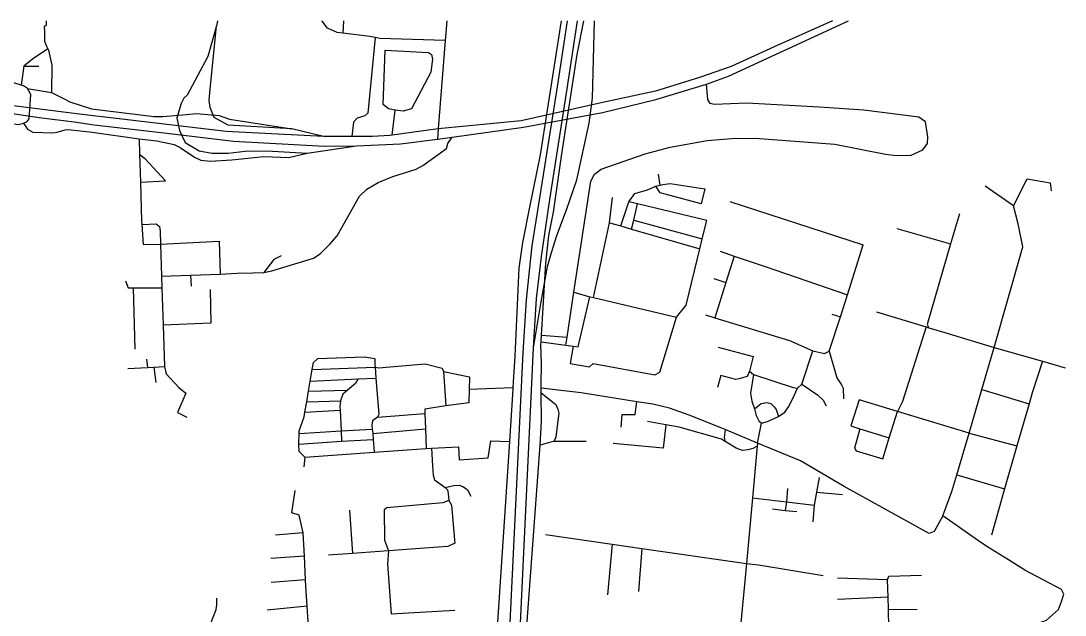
# Model space of a CAD drawing. Header units: inches. Extents: x 13376993 to 13384473, y 3540054 to 3544554.
# Drawn here: x 13378630 to 13380065, y 3543737 to 3544554 of the extents above; entities that cross this region are included whole.
import ezdxf

# ---------------------------------------------------------------- set-up
doc = ezdxf.new("R2010")
doc.units = ezdxf.units.IN
doc.header["$MEASUREMENT"] = 0

msp = doc.modelspace()

# ---------------------------------------------------------------- linework, layer by layer
for points in [[(13378664.4, 3544554.2), (13378664.4, 3544552.6), (13378664.4, 3544547.8), (13378661.7, 3544546.6), (13378662.3, 3544538.6), (13378662.3, 3544526.3), (13378665, 3544519.5), (13378666.7, 3544516), (13378667.7, 3544513.8), (13378672.5, 3544493.5), (13378671.9, 3544455.9)], [(13378898.9, 3544547.5), (13378887, 3544505.2), (13378858.6, 3544452.3), (13378853.8, 3544448.2)], [(13378888.8, 3544444.8), (13378889.5, 3544455.4), (13378898.9, 3544547.5)], [(13378900, 3544554.2), (13378898.9, 3544547.5)], [(13379213.3, 3544527.1), (13379123.1, 3544530.2), (13379116.8, 3544531.4), (13379109.4, 3544532.8), (13379072.6, 3544537.2), (13379064.8, 3544538.1), (13379051.2, 3544544.3), (13379044.1, 3544554), (13379044, 3544554.2)], [(13379073.5, 3544554.2), (13379072.6, 3544537.2)], [(13379215.4, 3544554.2), (13379213.3, 3544527.1), (13379203.7, 3544405.9), (13379202.6, 3544391.6)], [(13379372.6, 3544554.2), (13379343.6, 3544369.9), (13379328.9, 3544298), (13379319.3, 3544249.7), (13379314.5, 3544214.4), (13379309, 3544093.3)], [(13379380.8, 3544554.2), (13379367.3, 3544463.5), (13379343.4, 3544313.6), (13379332.4, 3544244.8)], [(13379345.4, 3544083.3), (13379344.8, 3544109.5), (13379345, 3544113.1), (13379345.6, 3544122.3), (13379351.6, 3544221.2), (13379355.5, 3544259), (13379361.9, 3544291.1), (13379373, 3544368.4), (13379394.4, 3544507.8), (13379403.7, 3544554.2)], [(13379347.7, 3544245.8), (13379357.2, 3544308.9), (13379380.7, 3544460.6), (13379395, 3544554.2)], [(13379393.9, 3544335.5), (13379411, 3544413.4), (13379415.7, 3544448), (13379418.2, 3544554.2)], [(13379745.6, 3544554.2), (13379665.2, 3544518.7), (13379606.3, 3544491.5), (13379562.6, 3544476.6), (13379502.1, 3544457.8), (13379427.7, 3544441.5)], [(13379429.5, 3544428.1), (13379502.8, 3544446.1), (13379572.2, 3544467.2), (13379602.6, 3544478.3), (13379767.7, 3544554.2)], [(13379116.8, 3544531.4), (13379106.7, 3544427.4), (13379102.8, 3544423.5), (13379092.2, 3544420.4), (13379086.9, 3544415.1), (13379084.7, 3544395.3)], [(13378666.7, 3544516), (13378645.7, 3544501.5), (13378633.9, 3544491.8), (13378630.1, 3544466)], [(13379130.5, 3544513.9), (13379190.1, 3544510.8), (13379194.5, 3544508.1), (13379195.8, 3544501.5), (13379193.2, 3544483.9), (13379166.7, 3544433.2), (13379155.3, 3544430.1), (13379144.2, 3544431.4), (13379135, 3544433.2), (13379127.9, 3544439.3), (13379130.5, 3544513.9)], [(13378633.9, 3544491.8), (13378654.5, 3544491.8)], [(13378344.5, 3544460.7), (13378397.3, 3544444.3), (13378416.2, 3544438.4), (13378460.5, 3544432.3), (13378627.2, 3544412), (13378633.4, 3544413.5), (13378638.6, 3544416.1), (13378641.4, 3544419.5), (13378643.4, 3544453), (13378638.9, 3544461.4), (13378633.2, 3544465.1), (13378630.1, 3544466), (13378620.1, 3544468.9), (13378574.9, 3544475.1), (13378469.2, 3544487.8)], [(13378638.9, 3544461.4), (13378671.9, 3544455.9), (13378689.2, 3544446.9), (13378697.3, 3544442.8)], [(13379864.5, 3544421.8), (13379788.9, 3544431.7), (13379727.2, 3544435.6), (13379627.7, 3544441), (13379582.9, 3544439.3), (13379577.4, 3544440.6), (13379574, 3544446.1), (13379572.2, 3544467.2)], [(13378853.8, 3544448.2), (13378850, 3544440.7), (13378844.4, 3544421), (13378847.7, 3544403.6), (13378855.7, 3544386.9), (13378874.8, 3544375.8), (13378892.5, 3544372.4)], [(13378655.9, 3544432.8), (13378605, 3544439.2)], [(13378702.9, 3544426.9), (13378655.9, 3544432.8)], [(13378697.3, 3544442.8), (13378726.9, 3544433.5)], [(13378726.9, 3544433.5), (13378813, 3544422.8), (13378825.1, 3544422.8), (13378857.6, 3544425.6), (13378871.1, 3544427), (13378902.3, 3544424.2), (13378916.7, 3544419.1), (13379002.4, 3544405.6)], [(13378914.6, 3544410.8), (13378895.6, 3544421.4), (13378890.1, 3544435.1), (13378888.8, 3544444.8)], [(13379427.7, 3544441.5), (13379317.7, 3544416.7)], [(13378603.3, 3544429.1), (13378654.8, 3544421.6)], [(13378654.8, 3544421.6), (13378703, 3544415.6)], [(13378733, 3544423.2), (13378702.9, 3544426.9)], [(13379317.7, 3544416.7), (13379203.7, 3544405.9), (13379140.1, 3544397.1), (13379136.9, 3544396.6), (13379113.1, 3544395.4), (13379084.7, 3544395.3), (13379045.7, 3544395.3), (13378912.1, 3544402.2), (13378741.7, 3544422.1), (13378733, 3544423.2)], [(13379140.1, 3544397.1), (13379144.2, 3544431.4)], [(13379320.6, 3544408), (13379429.5, 3544428.1)], [(13379853.9, 3544369.8), (13379870, 3544377), (13379876.2, 3544385.5), (13379876.9, 3544394.8), (13379873.4, 3544415.6), (13379864.5, 3544421.8)], [(13378633.4, 3544413.5), (13378638.7, 3544405.4), (13378646.2, 3544401.2), (13378673.7, 3544400.3), (13378679.6, 3544401.4), (13378690.9, 3544404.5), (13378694.8, 3544404.9)], [(13378694.8, 3544404.9), (13378727.9, 3544401.4)], [(13378703, 3544415.6), (13378730.7, 3544411.3)], [(13378730.7, 3544411.3), (13378830.6, 3544399.7), (13378922.1, 3544389.1), (13379047.1, 3544382), (13379091.3, 3544382.3)], [(13379045.7, 3544395.3), (13379002.4, 3544405.6), (13378914.6, 3544410.8)], [(13379091.3, 3544382.3), (13379151.7, 3544385.2), (13379202.6, 3544391.6), (13379222.8, 3544394.5), (13379320.6, 3544408)], [(13378727.9, 3544401.4), (13378792.3, 3544392.3), (13378816.6, 3544389.4), (13378840.4, 3544384.3), (13378848.6, 3544380), (13378868.4, 3544366.8), (13378877.4, 3544362.9), (13378890.2, 3544361.3), (13378919.8, 3544363.3), (13378963.8, 3544367.6), (13378998.4, 3544366.4), (13379023.5, 3544372.3)], [(13378792.3, 3544392.3), (13378793, 3544370.9), (13378794.2, 3544332.4), (13378795.8, 3544279), (13378796.3, 3544274.1), (13378815.9, 3544275.1), (13378820.3, 3544271.7), (13378821.3, 3544265.3), (13378821.8, 3544247.4), (13378823.2, 3544203.5), (13378823.7, 3544187.3), (13378825.4, 3544135.9), (13378827.2, 3544079), (13378829.5, 3544069.1)], [(13378948.9, 3544207.9), (13378964, 3544208.2), (13378974.7, 3544210.5), (13379032.3, 3544228.1), (13379041.1, 3544234.2), (13379054.6, 3544247.2), (13379064.8, 3544258.8), (13379095.5, 3544313.1), (13379105.2, 3544322.9), (13379121, 3544332.2), (13379141, 3544340.5), (13379173.1, 3544350.3), (13379182.3, 3544355.4), (13379214.9, 3544378.6), (13379216.7, 3544385.6), (13379222.8, 3544394.5)], [(13379345, 3544113.1), (13379379, 3544108.4), (13379380.7, 3544119.2), (13379390.2, 3544181.2), (13379413.4, 3544333.9), (13379418.5, 3544343.4), (13379427.6, 3544350.2), (13379488.1, 3544371.3), (13379522.6, 3544380.8), (13379573.3, 3544390), (13379606.8, 3544392.7), (13379639.3, 3544393), (13379748.9, 3544384.8), (13379818.3, 3544370.8), (13379833.7, 3544369.1), (13379853.9, 3544369.8)], [(13378892.5, 3544372.4), (13378914.7, 3544372.4), (13378938, 3544375.1), (13378968.1, 3544375.8), (13379023.5, 3544372.3), (13379091.3, 3544382.3)], [(13378793, 3544370.9), (13378800.3, 3544365)], [(13378800.3, 3544365), (13378828.8, 3544334.2)], [(13378794.2, 3544332.4), (13378828.8, 3544334.2)], [(13379334.6, 3544104.6), (13379344.4, 3544165.4), (13379353.9, 3544216.6), (13379359.2, 3544236), (13379366.8, 3544259), (13379380.1, 3544294.6), (13379393.9, 3544335.5)], [(13379508.7, 3544328.4), (13379506.4, 3544343.7)], [(13379994.3, 3544300.1), (13380013.3, 3544337.1), (13380044.9, 3544331.4), (13380046.3, 3544320.8)], [(13379454.6, 3544272.3), (13379465.8, 3544305.6), (13379473.9, 3544316.7), (13379491.5, 3544321.9), (13379502.7, 3544327.1), (13379508.7, 3544328.4), (13379512.2, 3544329.2), (13379522.5, 3544330.5), (13379570.1, 3544323.2), (13379565, 3544302.6), (13379508.7, 3544318), (13379502.7, 3544327.1)], [(13379968.1, 3544105.4), (13380007.1, 3544243.8), (13380000.9, 3544275.1), (13379994.3, 3544300.1), (13379955.6, 3544327)], [(13379388.9, 3544106.9), (13379385, 3544083.1), (13379411.7, 3544078.4), (13379416.8, 3544083.1), (13379501.4, 3544067.6), (13379508.3, 3544071.5), (13379531.1, 3544147.1), (13379544.4, 3544163.4), (13379563.3, 3544240.9), (13379566.6, 3544254.8), (13379572.7, 3544279.8), (13379477.3, 3544302.8), (13379465.8, 3544305.6)], [(13379417.2, 3544173.8), (13379439.1, 3544276.8), (13379443, 3544311.6)], [(13379469.5, 3544268), (13379472.3, 3544280.3), (13379477.3, 3544302.8)], [(13379604.4, 3544305.7), (13379788, 3544246.5)], [(13379920, 3544289.1), (13379908, 3544247.8), (13379875.9, 3544137), (13379878.2, 3544132.3), (13379899.9, 3544125.6), (13379968.1, 3544105.4)], [(13378796.3, 3544274.1), (13378797.7, 3544247), (13378821.8, 3544247.4)], [(13379439.1, 3544276.8), (13379454.6, 3544272.3), (13379469.5, 3544268), (13379563.3, 3544240.9)], [(13379472.3, 3544280.3), (13379566.6, 3544254.8)], [(13379834, 3544269), (13379908, 3544247.8)], [(13378821.8, 3544247.4), (13378902.4, 3544251.2), (13378903.8, 3544206.2)], [(13379377.7, 3542586.5), (13379357.6, 3542719.6), (13379349.6, 3542829.1), (13379335.7, 3543025.5), (13379331.1, 3543091.6), (13379325, 3543181.5), (13379313.5, 3543369.3), (13379309, 3543463.2), (13379308.2, 3543525.2), (13379309.1, 3543564.6), (13379309.2, 3543590.3), (13379316.7, 3543726.1), (13379334.6, 3544104.6), (13379338.8, 3544172.4), (13379345.5, 3544230.4), (13379347.7, 3544245.8)], [(13379571, 3544149.9), (13379583.7, 3544146.1), (13379686.7, 3544115), (13379718.6, 3544100.8), (13379734.5, 3544097.1), (13379741.2, 3544100), (13379756.4, 3544147.3), (13379766.1, 3544177.5), (13379788, 3544246.5)], [(13378987.8, 3544231.2), (13378977.7, 3544226.4), (13378964, 3544208.2)], [(13379332.4, 3544244.8), (13379330.2, 3544227.9), (13379324.4, 3544170.6), (13379319.8, 3544098.2), (13379301.8, 3543726.8), (13379290.9, 3543580.4), (13379290.5, 3543547.6), (13379290.7, 3543516.5), (13379300.2, 3543347), (13379311, 3543179.8), (13379323, 3543014.8), (13379336.9, 3542797.3)], [(13379591, 3544237.5), (13379610.6, 3544230.9), (13379652.9, 3544216.7), (13379766.1, 3544177.5)], [(13379610.6, 3544230.9), (13379599.1, 3544194.7), (13379583.7, 3544146.1)], [(13378823.2, 3544203.5), (13378863.2, 3544204.8), (13378903.8, 3544206.2), (13378927, 3544207.3)], [(13378863.2, 3544204.8), (13378863.7, 3544189.5)], [(13378927, 3544207.3), (13378948.9, 3544207.9)], [(13378773.6, 3544197), (13378777.3, 3544187.2), (13378784.3, 3544187.3), (13378823.7, 3544187.3)], [(13379582.6, 3544200.2), (13379599.1, 3544194.7)], [(13378784.3, 3544187.3), (13378786.5, 3544102.8)], [(13378889.8, 3544184.9), (13378890.8, 3544138.6), (13378825.4, 3544135.9)], [(13379379, 3544108.4), (13379388.9, 3544106.9), (13379395.8, 3544105.9), (13379412.1, 3544175)], [(13379390.2, 3544181.2), (13379412.1, 3544175), (13379417.2, 3544173.8), (13379531.1, 3544147.1)], [(13379744.8, 3544151.2), (13379756.4, 3544147.3)], [(13379806.1, 3544154.3), (13379874.5, 3544133.4), (13379878.2, 3544132.3)], [(13379874.5, 3544133.4), (13379842, 3544031), (13379835.2, 3544017.2)], [(13379345.6, 3544122.3), (13379380.7, 3544119.2)], [(13379588.3, 3544105.8), (13379636.6, 3544093), (13379631.3, 3544072.6), (13379637, 3544068), (13379632.8, 3544042.2), (13379634.9, 3544031.2), (13379638.4, 3544020.7), (13379640.9, 3544011.5), (13379644.4, 3544004.4), (13379647.9, 3544001), (13379656.4, 3544003.4), (13379671.2, 3544010.4), (13379680.1, 3544016.4), (13379685.7, 3544024.2), (13379692.8, 3544039), (13379697.7, 3544049.3)], [(13379897.5, 3543873.6), (13379909.8, 3543907.1), (13379916.5, 3543930.1), (13379933.4, 3543987.3), (13379951.1, 3544047.5), (13379968.1, 3544105.4)], [(13379968.1, 3544105.4), (13380034.1, 3544086.2), (13380065.4, 3544077.1)], [(13378802.6, 3544089.3), (13378803.7, 3544077.9)], [(13379012.2, 3543962), (13379011.9, 3543972.2), (13379012.5, 3543987), (13379012.5, 3543990.5), (13379019.2, 3544010), (13379020.2, 3544016.1), (13379022.7, 3544030.3), (13379025.2, 3544045), (13379027.6, 3544059), (13379030.4, 3544075), (13379032.1, 3544084.6), (13379037.9, 3544090), (13379102.3, 3544092.4), (13379116.4, 3544090), (13379116.4, 3544081.8)], [(13379309, 3544093.3), (13379306.8, 3544057.8)], [(13379637, 3544068), (13379691.7, 3544050.3), (13379697.7, 3544049.3), (13379703.4, 3544054.9), (13379718.6, 3544100.8)], [(13379741.2, 3544100), (13379751.4, 3544063.6), (13379758.1, 3544053.7), (13379760.5, 3544049.5), (13379760.9, 3544034.8)], [(13378776.7, 3544076.5), (13378803.7, 3544077.9), (13378812.4, 3544078.3), (13378827.2, 3544079)], [(13378812.4, 3544078.3), (13378815.2, 3544057.1)], [(13379030.4, 3544075), (13379116.7, 3544078)], [(13379116.4, 3544081.8), (13379116.7, 3544078), (13379117.9, 3544063.1), (13379121.8, 3544013.1), (13379120.3, 3544009.6), (13379113.2, 3544004.6), (13379112.5, 3543998.3), (13379112.9, 3543992.9), (13379113.5, 3543986.9), (13379114.2, 3543978.7), (13379115.7, 3543961.3)], [(13379116.7, 3544078), (13379121.5, 3544077.2), (13379185.6, 3544082.7), (13379208.9, 3544076.6), (13379210.8, 3544072.1)], [(13379345.1, 3544054.2), (13379345.4, 3544083.3)], [(13380034.1, 3544086.2), (13380020.1, 3544042.8), (13380015.8, 3544027.8), (13379999.1, 3543970.2), (13379982.1, 3543911), (13379981.1, 3543907.7), (13379964.2, 3543847.4)], [(13378829.5, 3544069.1), (13378846.8, 3544050.1)], [(13379027.6, 3544059), (13379093.3, 3544062), (13379117.9, 3544063.1)], [(13379093.3, 3544062), (13379089.8, 3544055.7), (13379078.9, 3544046.7), (13379072.3, 3544040.9), (13379069.1, 3544031.9), (13379068.4, 3544023.7), (13379068.6, 3544019), (13379070, 3543990.6), (13379070.7, 3543976.5)], [(13379210.8, 3544072.1), (13379246.4, 3544065.1), (13379246, 3544047.5), (13379245.6, 3544029.1), (13379213.9, 3544025.2), (13379185.1, 3544020.2), (13379185.3, 3544014.5), (13379186, 3543993.2), (13379187, 3543966.3)], [(13379210.8, 3544072.1), (13379213.9, 3544025.2)], [(13379631.3, 3544072.6), (13379628.1, 3544065.3), (13379618.8, 3544062.5), (13379612.8, 3544061), (13379592.1, 3544066.8), (13379587.4, 3544050.3)], [(13378846.8, 3544050.1), (13378856.6, 3544042.2), (13378845.3, 3544015.7), (13378858, 3544009.4)], [(13379025.2, 3544045), (13379078.9, 3544046.7)], [(13379306, 3544049.8), (13379246, 3544047.5)], [(13379306.8, 3544057.8), (13379306, 3544049.8), (13379305.8, 3544040.5), (13379301.5, 3543976.2), (13379283.1, 3543699.9), (13379275.9, 3543592.2), (13379277.5, 3543562.6), (13379283.3, 3543459.2), (13379291.2, 3543319.5), (13379292, 3543305.8), (13379303.8, 3543096.1), (13379304.8, 3543079.3)], [(13379349.1, 3543099.7), (13379339.6, 3543241.2), (13379330.1, 3543382.7), (13379317.1, 3543513.6), (13379316.5, 3543539.4), (13379316, 3543560.7), (13379323.7, 3543697.4), (13379343.9, 3543971), (13379345.5, 3544003.3), (13379345.2, 3544042.7), (13379345.2, 3544049.2), (13379345.1, 3544054.2)], [(13379885.6, 3543852.1), (13379878.5, 3543849.7), (13379761.7, 3543914), (13379701.5, 3543949.4), (13379642.6, 3543973.9), (13379598, 3543992.4), (13379593.6, 3543994.3), (13379548.7, 3544012), (13379521.6, 3544022), (13379498.6, 3544027.3), (13379476.7, 3544030.7), (13379400, 3544042.7), (13379345.2, 3544049.2)], [(13379703.4, 3544054.9), (13379725.1, 3544040.1), (13379732.8, 3544032.7), (13379737, 3544025)], [(13379951.1, 3544047.5), (13380015.8, 3544027.8)], [(13379022.7, 3544030.3), (13379069.1, 3544031.9)], [(13379345.2, 3544042.7), (13379365.4, 3544026.7), (13379367.9, 3544020.3), (13379369.3, 3544015), (13379365.4, 3543982.3), (13379362.9, 3543976.6), (13379343.9, 3543971)], [(13379455.3, 3543995.8), (13379456.4, 3544012.9), (13379474.2, 3544013.2), (13379476.7, 3544030.7)], [(13379933.4, 3543987.3), (13379835.2, 3544017.2), (13379782.1, 3544033.4), (13379770.6, 3543997.4)], [(13379020.2, 3544016.1), (13379068.6, 3544019)], [(13379638.4, 3544020.7), (13379647.6, 3544028.1), (13379655.4, 3544029.5), (13379661, 3544028.4), (13379665.6, 3544023.8), (13379668.1, 3544019.9), (13379671.2, 3544010.4)], [(13379770.6, 3543997.4), (13379783.2, 3543993.4), (13379823.4, 3543980.9), (13379835.2, 3544017.2)], [(13379120.3, 3544009.6), (13379185.3, 3544014.5)], [(13379642.2, 3543969.5), (13379635.9, 3543966.3), (13379629.2, 3543964.5), (13379622, 3543963.8), (13379613.2, 3543967), (13379598, 3543976.1), (13379592.9, 3543979.1), (13379534.6, 3543995.8), (13379516.5, 3543998.9), (13379491.2, 3544003.3)], [(13379012.5, 3543987), (13379070, 3543990.6), (13379112.9, 3543992.9)], [(13379113.5, 3543986.9), (13379186, 3543993.2)], [(13379516.5, 3543998.9), (13379512.6, 3543967), (13379444.3, 3543973.4)], [(13379598, 3543992.4), (13379596.8, 3543981.6), (13379598, 3543976.1)], [(13379642.6, 3543973.9), (13379647.9, 3544001)], [(13379783.2, 3543993.4), (13379775.8, 3543966.6), (13379778.3, 3543963.1), (13379815, 3543952.2), (13379823.4, 3543980.9)], [(13379933.4, 3543987.3), (13379999.1, 3543970.2)], [(13379011.9, 3543972.2), (13379070.7, 3543976.5), (13379114.2, 3543978.7)], [(13379012.2, 3543962), (13379020, 3543954.6), (13379115.7, 3543961.3), (13379187, 3543966.3), (13379194.1, 3543966.7), (13379231.5, 3543968.7), (13379232.3, 3543950.7), (13379272.1, 3543953.4), (13379276.1, 3543976.7), (13379301.5, 3543976.2)], [(13379642.6, 3543973.9), (13379642.2, 3543969.5), (13379635.7, 3543898.6), (13379627.5, 3543808.2), (13379619.6, 3543726.8), (13379616.2, 3543718.9), (13379615.7, 3543718.6), (13379613.4, 3543716.9), (13379609.9, 3543714.4), (13379602, 3543711.6), (13379503.1, 3543706.4), (13379323.7, 3543697.4)], [(13379362.9, 3543976.6), (13379407, 3543976.3)], [(13379194.1, 3543966.7), (13379195.9, 3543942.4)], [(13379020, 3543954.6), (13379018.8, 3543941.3)], [(13379195.9, 3543942.4), (13379196.6, 3543929.6), (13379198.4, 3543923.5), (13379203, 3543920), (13379212.9, 3543912.6), (13379216.5, 3543909.6), (13379217.3, 3543904.3), (13379218.3, 3543894.7), (13379221.9, 3543888.6), (13379225.8, 3543840.9), (13379226.2, 3543836.3), (13379216.9, 3543831.7), (13379203.4, 3543830.6), (13379135, 3543825.6), (13379085.9, 3543822), (13379052.8, 3543819.6)], [(13379916.5, 3543930.1), (13379982.1, 3543911)], [(13379212.9, 3543912.6), (13379225.1, 3543915.7), (13379232.2, 3543916), (13379238.2, 3543913.8), (13379243.8, 3543909.3), (13379248.3, 3543900.7)], [(13379727.1, 3543926.6), (13379723.6, 3543906.4), (13379720.5, 3543888.5), (13379718.6, 3543865.4)], [(13379017.8, 3543850.5), (13379012.5, 3543874.6), (13379002.4, 3543878.1), (13379007.1, 3543908.5)], [(13379683.9, 3543911.2), (13379682.6, 3543893), (13379680.7, 3543881.2)], [(13379723.6, 3543906.4), (13379759.3, 3543903.3)], [(13379218.3, 3543894.7), (13379209.8, 3543891.8), (13379132.9, 3543884.7), (13379129.3, 3543882.2), (13379129.7, 3543840.2), (13379135, 3543825.6), (13379134, 3543807.5), (13379138.9, 3543739.1), (13379226.2, 3543744.1)], [(13379635.7, 3543898.6), (13379682.6, 3543893), (13379720.5, 3543888.5)], [(13379081.6, 3543881.5), (13379085.9, 3543822)], [(13379663.1, 3543883.4), (13379680.7, 3543881.2), (13379696.8, 3543879.6)], [(13379897.5, 3543873.6), (13379885.6, 3543852.1)], [(13379987.4, 3543813.4), (13379958, 3543831.7), (13379946.4, 3543839.3), (13379897.5, 3543873.6)], [(13379017.8, 3543850.5), (13378979.7, 3543847.2)], [(13379027.8, 3543677.7), (13379026, 3543707.6), (13379023.3, 3543749.4), (13379021.6, 3543777.1), (13379021.2, 3543785.7), (13379019.5, 3543818.5), (13379017.8, 3543850.5)], [(13379351.2, 3543848.3), (13379442.5, 3543835), (13379483.7, 3543829), (13379627.5, 3543808.2)], [(13379442.5, 3543835), (13379436.5, 3543765.4)], [(13379483.7, 3543829), (13379479.1, 3543769.8)], [(13379019.5, 3543818.5), (13378973.2, 3543815.2)], [(13379627.5, 3543808.2), (13379644.1, 3543806.5), (13379732.8, 3543791.6)], [(13380010.2, 3543799.2), (13379987.4, 3543813.4)], [(13379821.4, 3543785.7), (13379752.3, 3543788.1)], [(13379821.4, 3543785.7), (13379823.1, 3543790.9), (13379868.2, 3543792.4)], [(13380028.5, 3543726.3), (13380035, 3543728.6), (13380039.6, 3543730.3), (13380056.4, 3543745), (13380060.4, 3543756.2), (13380063.5, 3543766.3), (13380060.4, 3543772.4), (13380010.2, 3543799.2)], [(13379021.2, 3543785.7), (13378974.1, 3543782.3)], [(13379823, 3543719.9), (13379822.4, 3543745.5), (13379822, 3543762), (13379821.4, 3543785.7)], [(13378878.5, 3543621.7), (13378875.8, 3543672.6), (13378877.3, 3543688.1), (13378879.7, 3543697.1), (13378898.1, 3543745), (13378899, 3543751.3), (13378899.3, 3543760.5)], [(13379822, 3543762), (13379752.7, 3543758.8)], [(13379023.3, 3543749.4), (13378968.4, 3543744.2)], [(13379822.4, 3543745.5), (13379862, 3543745.1)]]:
    msp.add_lwpolyline(points)

doc.saveas('drawing.dxf')
